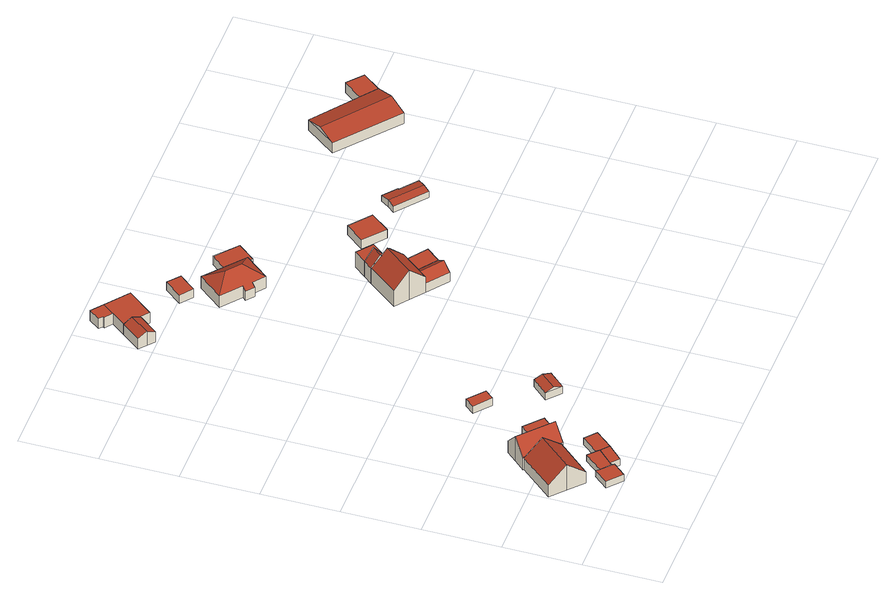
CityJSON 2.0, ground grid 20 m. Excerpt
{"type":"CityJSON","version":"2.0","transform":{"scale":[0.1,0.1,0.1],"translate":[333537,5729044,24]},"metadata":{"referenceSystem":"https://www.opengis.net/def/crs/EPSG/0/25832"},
"CityObjects":{
"building1":{"type":"Building","attributes":{"Geometrietyp2DReferenz":"3000","Gemeindeschluessel":"05170048","function":"51009_1610","roofType":"1000","measuredHeight":2.03},"geometry":[{"type":"Solid","lod":"2","boundaries":[[[[0,1,2,3]],[[4,5,1,0]],[[6,7,5,4]],[[8,9,7,6]],[[10,11,9,8]],[[3,2,11,10]],[[8,6,4,0,3,10]],[[1,5,7,9,11,2]]]],"semantics":{"surfaces":[{"type":"WallSurface"},{"type":"RoofSurface"},{"type":"GroundSurface"}],"values":[[0,0,0,0,0,0,1,2]]}}]},
"building2":{"type":"Building","attributes":{"Geometrietyp2DReferenz":"3000","Gemeindeschluessel":"05170048","function":"31001_1010","roofType":"3100","measuredHeight":7.77},"address":[{"country":"Germany","locality":"Wesel","thoroughfareNumber":"29","thoroughfareName":"Heideweg"}],"geometry":[{"type":"Solid","lod":"2","boundaries":[[[[12,13,14,15]],[[16,17,13,12]],[[18,19,17,16]],[[20,21,19,18]],[[22,23,21,20]],[[24,25,23,22]],[[15,14,25,24]],[[20,18,16,12,22]],[[15,24,22,12]],[[13,17,19,21,23,25,14]]]],"semantics":{"surfaces":[{"type":"WallSurface"},{"type":"RoofSurface"},{"type":"GroundSurface"}],"values":[[0,0,0,0,0,0,0,1,1,2]]}}]},
"building3":{"type":"Building","attributes":{"Geometrietyp2DReferenz":"3000","Gemeindeschluessel":"05170048","function":"31001_2723","roofType":"1000","measuredHeight":1.95},"address":[{"country":"Germany","locality":"Wesel","thoroughfareNumber":"29","thoroughfareName":"Heideweg"}],"geometry":[{"type":"Solid","lod":"2","boundaries":[[[[26,27,28,29]],[[4,30,27,26]],[[0,31,30,4]],[[32,33,31,0]],[[34,35,33,32]],[[36,37,35,34]],[[38,39,37,36]],[[29,28,39,38]],[[36,34,32,0,4,26,29,38]],[[27,30,31,33,35,37,39,28]]]],"semantics":{"surfaces":[{"type":"WallSurface"},{"type":"RoofSurface"},{"type":"GroundSurface"}],"values":[[0,0,0,0,0,0,0,0,1,2]]}}]},
"building4":{"type":"Building","attributes":{"Geometrietyp2DReferenz":"3000","Gemeindeschluessel":"05170048","function":"31001_2723","roofType":"1000","measuredHeight":1.95},"address":[{"country":"Germany","locality":"Wesel","thoroughfareNumber":"29","thoroughfareName":"Heideweg"}],"geometry":[{"type":"Solid","lod":"2","boundaries":[[[[40,41,37,36]],[[42,43,41,40]],[[38,39,43,42]],[[36,37,39,38]],[[42,40,36,38]],[[41,43,39,37]]]],"semantics":{"surfaces":[{"type":"WallSurface"},{"type":"RoofSurface"},{"type":"GroundSurface"}],"values":[[0,0,0,0,1,2]]}}]},
"building5":{"type":"Building","attributes":{"Geometrietyp2DReferenz":"3000","Gemeindeschluessel":"05170048","function":"31001_1010","roofType":"3100","measuredHeight":7.7},"address":[{"country":"Germany","locality":"Wesel","thoroughfareNumber":"29","thoroughfareName":"Heideweg"}],"geometry":[{"type":"Solid","lod":"2","boundaries":[[[[44,45,46]],[[47,48,45,44]],[[49,50,48,47]],[[51,52,50,49]],[[53,54,52,51]],[[55,56,54,53]],[[57,58,56,55]],[[59,60,58,57]],[[61,62,60,59]],[[63,64,62,61]],[[65,66,64,63]],[[46,45,66,65]],[[51,49,47,44,46,65,63,53]],[[61,59,57,55,53,63]],[[48,50,52,54,56,58,60,62,64,66,45]]]],"semantics":{"surfaces":[{"type":"WallSurface"},{"type":"RoofSurface"},{"type":"GroundSurface"}],"values":[[0,0,0,0,0,0,0,0,0,0,0,0,1,1,2]]}}]},
"building6":{"type":"Building","attributes":{"Geometrietyp2DReferenz":"3000","Gemeindeschluessel":"05170048","function":"51009_1610","roofType":"1000","measuredHeight":1.9},"geometry":[{"type":"Solid","lod":"2","boundaries":[[[[40,41,67,68]],[[36,37,41,40]],[[69,70,37,36]],[[71,72,70,69]],[[68,67,72,71]],[[69,36,40,68,71]],[[41,37,70,72,67]]]],"semantics":{"surfaces":[{"type":"WallSurface"},{"type":"RoofSurface"},{"type":"GroundSurface"}],"values":[[0,0,0,0,0,1,2]]}}]},
"building7":{"type":"Building","attributes":{"Geometrietyp2DReferenz":"3000","Gemeindeschluessel":"05170048","function":"51009_1610","roofType":"1000","measuredHeight":1.9},"geometry":[{"type":"Solid","lod":"2","boundaries":[[[[40,41,67,68]],[[36,37,41,40]],[[69,70,37,36]],[[71,72,70,69]],[[68,67,72,71]],[[69,36,40,68,71]],[[41,37,70,72,67]]]],"semantics":{"surfaces":[{"type":"WallSurface"},{"type":"RoofSurface"},{"type":"GroundSurface"}],"values":[[0,0,0,0,0,1,2]]}}]},
"building8":{"type":"Building","attributes":{"Geometrietyp2DReferenz":"3000","Gemeindeschluessel":"05170048","function":"31001_2463","roofType":"1000","measuredHeight":2.96},"address":[{"country":"Germany","locality":"Wesel","thoroughfareNumber":"29","thoroughfareName":"Heideweg"}],"geometry":[{"type":"Solid","lod":"2","boundaries":[[[[73,74,75,76]],[[77,78,74,73]],[[79,62,78,77]],[[80,60,62,79]],[[81,58,60,80]],[[76,75,58,81]],[[80,79,77,73,76,81]],[[74,78,62,60,58,75]]]],"semantics":{"surfaces":[{"type":"WallSurface"},{"type":"RoofSurface"},{"type":"GroundSurface"}],"values":[[0,0,0,0,0,0,1,2]]}}]},
"building9":{"type":"Building","attributes":{"Geometrietyp2DReferenz":"3000","Gemeindeschluessel":"05170048","function":"51009_1611","roofType":"1000","measuredHeight":2.37},"geometry":[{"type":"Solid","lod":"2","boundaries":[[[[82,83,84,85]],[[86,87,83,82]],[[88,89,87,86]],[[85,84,89,88]],[[86,82,85,88]],[[83,87,89,84]]]],"semantics":{"surfaces":[{"type":"WallSurface"},{"type":"RoofSurface"},{"type":"GroundSurface"}],"values":[[0,0,0,0,1,2]]}}]},
"building10":{"type":"Building","attributes":{"Geometrietyp2DReferenz":"3000","Gemeindeschluessel":"05170048","function":"31001_1313","roofType":"3100","measuredHeight":2.85},"address":[{"country":"Germany","locality":"Wesel","thoroughfareNumber":"29","thoroughfareName":"Heideweg"}],"geometry":[{"type":"Solid","lod":"2","boundaries":[[[[90,91,92,93]],[[94,95,91,90]],[[96,97,95,94]],[[93,92,97,96]],[[90,98,94]],[[96,99,93]],[[93,99,98,90]],[[94,98,99,96]],[[91,95,97,92]]]],"semantics":{"surfaces":[{"type":"WallSurface"},{"type":"RoofSurface"},{"type":"GroundSurface"}],"values":[[0,0,0,0,0,0,1,1,2]]}}]},
"building11":{"type":"Building","attributes":{"Gemeindeschluessel":"05170048","Geometrietyp2DReferenz":"3000","function":"31001_2723"},"address":[{"country":"Germany","locality":"Wesel","thoroughfareNumber":"30","thoroughfareName":"Heideweg"}],"children":["building11-1","building11-2","building11-3"]},
"building11-1":{"type":"BuildingPart","attributes":{"roofType":"1000","measuredHeight":3.17},"parents":["building11"],"geometry":[{"type":"MultiSurface","lod":"2","boundaries":[[[100,101,102,103]],[[104,105,106,107]],[[108,109,105,104]],[[110,111,109,108]],[[108,104,107,100,103,110]],[[101,106,105,109,111,102]],[[107,106,101,100]],[[110,112,113]],[[103,114,115]],[[116,115,114,102,117]],[[113,112,116,117,111]]],"semantics":{"surfaces":[{"type":"WallSurface"},{"type":"RoofSurface"},{"type":"GroundSurface"},{"type":"ClosureSurface"}],"values":[0,0,0,0,1,2,3,0,0,3,3]}}]},
"building11-2":{"type":"BuildingPart","attributes":{"roofType":"1000","measuredHeight":3.17},"parents":["building11"],"geometry":[{"type":"Solid","lod":"2","boundaries":[[[[118,119,120,121]],[[122,123,119,118]],[[124,125,123,122]],[[107,106,125,124]],[[121,120,101,100]],[[107,124,122,118,121,100]],[[119,123,125,106,101,120]],[[100,101,106,107]]]],"semantics":{"surfaces":[{"type":"WallSurface"},{"type":"RoofSurface"},{"type":"GroundSurface"},{"type":"ClosureSurface"}],"values":[[0,0,0,0,0,1,2,3]]}}]},
"building11-3":{"type":"BuildingPart","attributes":{"roofType":"3100","measuredHeight":4.32},"parents":["building11"],"geometry":[{"type":"MultiSurface","lod":"2","boundaries":[[[126,127,128,129]],[[114,102,127,126]],[[130,131,111,113]],[[129,128,131,130]],[[114,126,129,132]],[[130,113,132,129]],[[127,102,117,111,131,128]],[[132,116,115]],[[115,116,117,102,114]],[[132,112,116]],[[111,117,116,112,113]]],"semantics":{"surfaces":[{"type":"WallSurface"},{"type":"RoofSurface"},{"type":"GroundSurface"},{"type":"ClosureSurface"}],"values":[0,0,0,0,1,1,2,0,3,0,3]}}]},
"building12":{"type":"Building","attributes":{"Geometrietyp2DReferenz":"3000","Gemeindeschluessel":"05170048","function":"51009_1610","roofType":"1000","measuredHeight":2.58},"geometry":[{"type":"Solid","lod":"2","boundaries":[[[[133,134,135,136]],[[137,138,134,133]],[[139,140,138,137]],[[136,135,140,139]],[[137,133,136,139]],[[134,138,140,135]]]],"semantics":{"surfaces":[{"type":"WallSurface"},{"type":"RoofSurface"},{"type":"GroundSurface"}],"values":[[0,0,0,0,1,2]]}}]},
"building13":{"type":"Building","attributes":{"Geometrietyp2DReferenz":"3000","Gemeindeschluessel":"05170048","function":"31001_1010","roofType":"3200","measuredHeight":6.46},"address":[{"country":"Germany","locality":"Wesel","thoroughfareNumber":"30","thoroughfareName":"Heideweg"}],"geometry":[{"type":"Solid","lod":"2","boundaries":[[[[141,142,143,144]],[[145,146,142,141]],[[147,148,146,145]],[[149,150,148,147]],[[151,152,150,149]],[[153,154,152,151]],[[155,156,154,153]],[[157,158,156,155]],[[159,160,158,157]],[[144,143,160,159]],[[161,145,141,144,159,157,155,162]],[[155,153,151,162]],[[162,151,149,147,161]],[[147,145,161]],[[142,146,148,150,152,154,156,158,160,143]]]],"semantics":{"surfaces":[{"type":"WallSurface"},{"type":"RoofSurface"},{"type":"GroundSurface"}],"values":[[0,0,0,0,0,0,0,0,0,0,1,1,1,1,2]]}}]},
"building14":{"type":"Building","attributes":{"Geometrietyp2DReferenz":"3000","Gemeindeschluessel":"05170048","function":"31001_1010","roofType":"3100","measuredHeight":9.08},"address":[{"country":"Germany","locality":"Wesel","thoroughfareNumber":"31","thoroughfareName":"Heideweg"}],"geometry":[{"type":"Solid","lod":"2","boundaries":[[[[163,164,165,166]],[[167,168,164,163]],[[169,170,168,167]],[[171,172,170,169]],[[173,174,172,171]],[[175,176,174,173]],[[177,178,176,175]],[[166,165,178,177]],[[169,167,163,171]],[[166,177,175,173,171,163]],[[164,168,170,172,174,176,178,165]]]],"semantics":{"surfaces":[{"type":"WallSurface"},{"type":"RoofSurface"},{"type":"GroundSurface"}],"values":[[0,0,0,0,0,0,0,0,1,1,2]]}}]},
"building15":{"type":"Building","attributes":{"Geometrietyp2DReferenz":"3000","Gemeindeschluessel":"05170048","function":"31001_2723","roofType":"3100","measuredHeight":4.6},"address":[{"country":"Germany","locality":"Wesel","thoroughfareNumber":"31","thoroughfareName":"Heideweg"}],"geometry":[{"type":"Solid","lod":"2","boundaries":[[[[179,180,181,182]],[[183,184,180,179]],[[185,186,184,183]],[[182,181,186,185]],[[179,187,183]],[[185,188,182]],[[182,188,187,179]],[[183,187,188,185]],[[180,184,186,181]]]],"semantics":{"surfaces":[{"type":"WallSurface"},{"type":"RoofSurface"},{"type":"GroundSurface"}],"values":[[0,0,0,0,0,0,1,1,2]]}}]},
"building16":{"type":"Building","attributes":{"Gemeindeschluessel":"05170048","Geometrietyp2DReferenz":"3000","function":"31001_2723"},"address":[{"country":"Germany","locality":"Wesel","thoroughfareNumber":"31","thoroughfareName":"Heideweg"}],"children":["building16-1","building16-2"]},
"building16-1":{"type":"BuildingPart","attributes":{"roofType":"3100","measuredHeight":7.85},"parents":["building16"],"geometry":[{"type":"Solid","lod":"2","boundaries":[[[[189,190,170,191]],[[192,174,193,194]],[[191,170,174,192]],[[189,195,194]],[[192,196,191]],[[191,196,195,189]],[[194,195,196,192]],[[190,193,174,170]],[[194,193,190,189]]]],"semantics":{"surfaces":[{"type":"WallSurface"},{"type":"RoofSurface"},{"type":"GroundSurface"},{"type":"ClosureSurface"}],"values":[[0,0,0,0,0,1,1,2,3]]}}]},
"building16-2":{"type":"BuildingPart","attributes":{"roofType":"1000","measuredHeight":4.74},"parents":["building16"],"geometry":[{"type":"Solid","lod":"2","boundaries":[[[[197,198,190,189]],[[199,200,198,197]],[[194,193,200,199]],[[199,197,189,194]],[[198,200,193,190]],[[189,190,193,194]]]],"semantics":{"surfaces":[{"type":"WallSurface"},{"type":"RoofSurface"},{"type":"GroundSurface"},{"type":"ClosureSurface"}],"values":[[0,0,0,1,2,3]]}}]},
"building17":{"type":"Building","attributes":{"Geometrietyp2DReferenz":"3000","Gemeindeschluessel":"05170048","function":"31001_2463","roofType":"1000","measuredHeight":2.61},"address":[{"country":"Germany","locality":"Wesel","thoroughfareNumber":"30","thoroughfareName":"Heideweg"}],"geometry":[{"type":"Solid","lod":"2","boundaries":[[[[201,202,203,204]],[[205,206,202,201]],[[207,208,206,205]],[[209,210,208,207]],[[211,212,210,209]],[[204,203,212,211]],[[209,207,205,201,204,211]],[[202,206,208,210,212,203]]]],"semantics":{"surfaces":[{"type":"WallSurface"},{"type":"RoofSurface"},{"type":"GroundSurface"}],"values":[[0,0,0,0,0,0,1,2]]}}]},
"building18":{"type":"Building","attributes":{"Geometrietyp2DReferenz":"3000","Gemeindeschluessel":"05170048","function":"51009_1610","roofType":"1000","measuredHeight":2.73},"geometry":[{"type":"Solid","lod":"2","boundaries":[[[[179,213,214,215]],[[182,216,213,179]],[[217,218,216,182]],[[215,214,218,217]],[[182,179,215,217]],[[213,216,218,214]]]],"semantics":{"surfaces":[{"type":"WallSurface"},{"type":"RoofSurface"},{"type":"GroundSurface"}],"values":[[0,0,0,0,1,2]]}}]},
"building19":{"type":"Building","attributes":{"Geometrietyp2DReferenz":"3000","Gemeindeschluessel":"05170048","function":"31001_2463","roofType":"1000","measuredHeight":2.67},"address":[{"country":"Germany","locality":"Wesel","thoroughfareNumber":"31","thoroughfareName":"Heideweg"}],"geometry":[{"type":"Solid","lod":"2","boundaries":[[[[219,220,221,222]],[[223,224,220,219]],[[225,226,224,223]],[[222,221,226,225]],[[223,219,222,225]],[[220,224,226,221]]]],"semantics":{"surfaces":[{"type":"WallSurface"},{"type":"RoofSurface"},{"type":"GroundSurface"}],"values":[[0,0,0,0,1,2]]}}]},
"building20":{"type":"Building","attributes":{"Geometrietyp2DReferenz":"3000","Gemeindeschluessel":"05170048","function":"51009_1610","roofType":"3100","measuredHeight":2.18},"geometry":[{"type":"Solid","lod":"2","boundaries":[[[[227,228,229,230]],[[231,232,228,227]],[[233,234,232,231]],[[235,236,234,233]],[[237,238,236,235]],[[239,240,238,237]],[[241,242,240,239]],[[230,229,242,241]],[[237,235,233,231,227,239]],[[230,241,239,227]],[[228,232,234,236,238,240,242,229]]]],"semantics":{"surfaces":[{"type":"WallSurface"},{"type":"RoofSurface"},{"type":"GroundSurface"}],"values":[[0,0,0,0,0,0,0,0,1,1,2]]}}]},
"building21":{"type":"Building","attributes":{"Gemeindeschluessel":"05170048","Geometrietyp2DReferenz":"3000","function":"31001_1000"},"address":[{"country":"Germany","locality":"Wesel","thoroughfareNumber":"33","thoroughfareName":"Heideweg"}],"children":["building21-1","building21-2"]},
"building21-1":{"type":"BuildingPart","attributes":{"roofType":"3100","measuredHeight":4.68},"parents":["building21"],"geometry":[{"type":"MultiSurface","lod":"2","boundaries":[[[243,244,245,246]],[[247,248,244,243]],[[246,245,249,250]],[[243,251,247]],[[250,252,246]],[[246,252,251,243]],[[247,251,252,250]],[[244,248,249,245]],[[247,250,253,254,255,248]],[[249,255,254,253]]],"semantics":{"surfaces":[{"type":"WallSurface"},{"type":"RoofSurface"},{"type":"GroundSurface"},{"type":"ClosureSurface"}],"values":[0,0,0,0,0,1,1,2,0,3]}}]},
"building21-2":{"type":"BuildingPart","attributes":{"roofType":"1000","measuredHeight":3.16},"parents":["building21"],"geometry":[{"type":"Solid","lod":"2","boundaries":[[[[256,257,255,254]],[[258,259,257,256]],[[253,249,259,258]],[[258,256,254,253]],[[257,259,249,255]],[[253,254,255,249]]]],"semantics":{"surfaces":[{"type":"WallSurface"},{"type":"RoofSurface"},{"type":"GroundSurface"},{"type":"ClosureSurface"}],"values":[[0,0,0,1,2,3]]}}]}
},
"vertices":[
[114,62,31],[114,62,11],[108,70,11],[108,70,31],[139,40,31],[139,40,11],[143,35,31],[143,35,11],[114,2,31],[114,2,11],[78,34,31],[78,34,11],
[42,119,89],[42,119,11],[79,85,11],[79,85,46],[4,153,46],[4,153,11],[79,238,46],[79,238,11],[80,239,46],[80,239,11],[117,205,89],[117,205,11],[155,171,46],[155,171,11],
[141,42,31],[141,42,12],[140,42,12],[140,42,31],[139,40,12],[114,62,12],[154,108,31],[154,108,12],[156,106,31],[156,106,12],[180,84,31],[180,84,12],[143,46,31],[143,46,12],
[201,66,31],[201,66,12],[164,28,31],[164,28,12],
[155,171,50],[155,171,12],[155,171,49],[80,239,49],[80,239,12],[79,238,47],[79,238,12],[76,240,47],[76,240,12],[100,267,89],[100,267,12],[123,293,49],[123,293,12],[167,254,49],[167,254,12],[204,221,49],[204,221,12],[202,218,53],[202,218,12],[181,194,89],[181,194,12],[158,168,49],[158,168,12],
[238,109,12],[238,109,31],[174,93,31],[174,93,12],[208,134,31],[208,134,12],
[235,240,42],[235,240,12],[190,280,12],[190,280,42],[210,212,42],[210,212,12],[202,218,42],[204,221,42],[167,254,42],
[274,381,33],[274,381,10],[294,404,10],[294,404,33],[232,416,33],[232,416,10],[252,440,33],[252,440,10],
[369,239,31],[369,239,9],[405,280,9],[405,280,31],[334,270,31],[334,270,9],[371,311,31],[371,311,9],[352,255,38],[388,295,38],
[270,1321,41],[270,1321,9],[242,1286,9],[242,1286,41],[354,1306,41],[354,1306,9],[295,1352,9],[295,1352,41],[301,1240,41],[301,1240,9],[281,1256,41],[281,1256,9],[279,1257,41],[281,1256,40],[242,1286,40],[244,1285,41],[261,1271,41],[261,1271,9],
[252,1340,41],[252,1340,9],[250,1336,9],[250,1336,41],[243,1348,41],[243,1348,9],[264,1376,41],[264,1376,9],
[203,1237,40],[203,1237,9],[222,1221,9],[222,1221,52],[241,1206,40],[241,1206,9],[261,1271,52],
[416,1170,39],[416,1170,13],[451,1213,13],[451,1213,39],[384,1195,39],[384,1195,13],[420,1239,39],[420,1239,13],
[452,1060,49],[452,1060,13],[444,1051,13],[444,1051,41],[401,1101,49],[401,1101,13],[453,1164,49],[453,1164,13],[506,1121,49],[506,1121,13],[553,1082,49],[553,1082,13],[552,1081,49],[552,1081,13],[501,1019,49],[501,1019,13],[471,1043,49],[471,1043,13],[464,1034,41],[464,1034,13],[459,1106,77],[495,1077,77],
[571,686,102],[571,686,12],[606,658,12],[606,658,60],[535,713,60],[535,713,12],[596,790,60],[596,790,12],[632,761,102],[632,761,12],[636,757,97],[636,757,12],[667,733,60],[667,733,12],[638,698,60],[638,698,12],
[694,656,41],[694,656,13],[638,698,13],[638,698,41],[660,616,41],[660,616,13],[606,658,41],[606,658,13],[677,636,59],[622,678,59],
[615,813,59],[615,813,12],[596,790,59],[636,757,59],[655,781,12],[655,781,59],[635,797,90],[616,773,90],
[640,844,59],[640,844,12],[680,812,59],[680,812,12],
[600,1117,38],[600,1117,12],[543,1164,12],[543,1164,38],[563,1072,38],[563,1072,12],[552,1081,38],[552,1081,12],[553,1082,38],[553,1082,12],[506,1121,38],[506,1121,12],
[694,656,14],[724,692,14],[724,692,41],[638,698,14],[667,733,41],[667,733,14],
[800,854,40],[800,854,13],[745,898,13],[745,898,40],[761,805,40],[761,805,13],[706,850,40],[706,850,13],
[868,838,35],[868,838,13],[854,820,13],[854,820,31],[884,860,30],[884,860,13],[919,831,30],[919,831,13],[917,828,31],[917,828,13],[961,793,31],[961,793,13],[946,776,35],[946,776,13],[931,758,31],[931,758,13],
[1008,1023,46],[1008,1023,14],[1163,897,14],[1163,897,46],[1069,1103,46],[1069,1103,14],[1228,982,14],[1228,982,46],[1039,1063,60],[1196,939,60],[1228,982,45],[1185,1015,45],[1185,1015,14],
[1225,1063,45],[1225,1063,14],[1264,1029,45],[1264,1029,14]
]}
